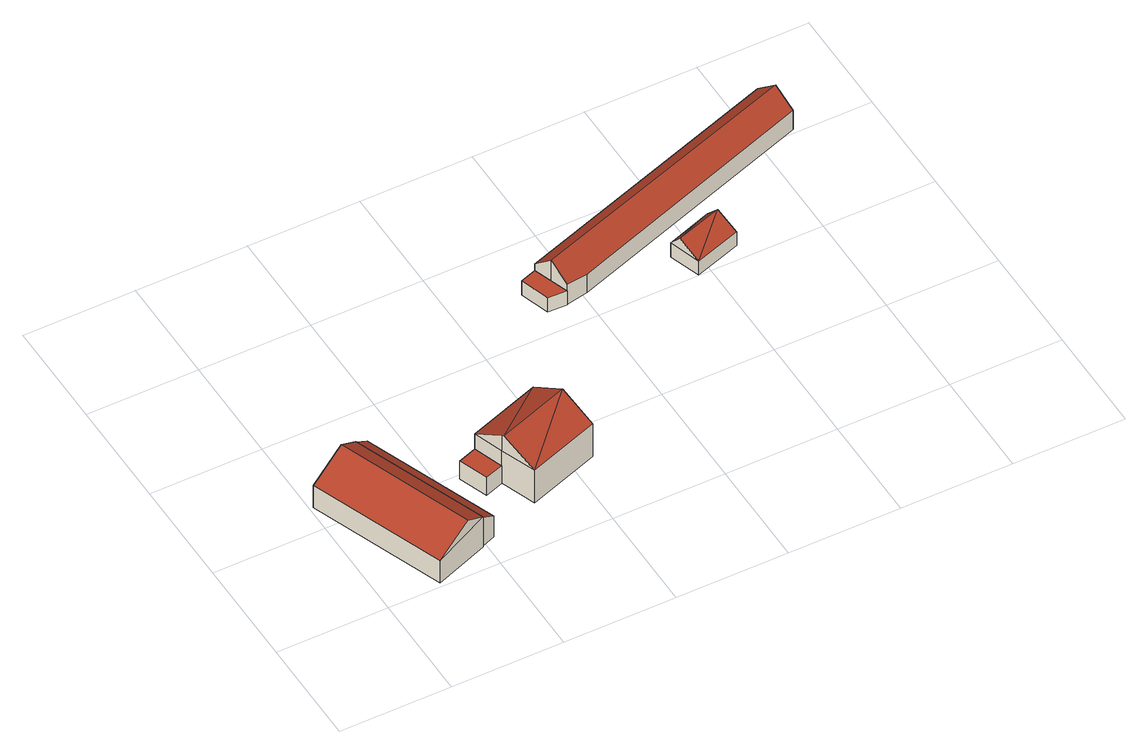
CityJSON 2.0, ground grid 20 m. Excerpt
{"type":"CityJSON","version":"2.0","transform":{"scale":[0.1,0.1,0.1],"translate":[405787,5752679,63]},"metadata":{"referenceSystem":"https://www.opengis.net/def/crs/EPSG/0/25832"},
"CityObjects":{
"building1":{"type":"Building","attributes":{"Gemeindeschluessel":"05515000","Geometrietyp2DReferenz":"3000","function":"31001_2700","roofType":"3100","measuredHeight":8.55},"geometry":[{"type":"Solid","lod":"2","boundaries":[[[[0,1,2,3]],[[4,5,1,0]],[[6,7,5,4]],[[3,2,7,6]],[[0,8,4]],[[6,9,3]],[[3,9,8,0]],[[4,8,9,6]],[[1,5,7,2]]]],"semantics":{"surfaces":[{"type":"WallSurface"},{"type":"RoofSurface"},{"type":"GroundSurface"}],"values":[[0,0,0,0,0,0,1,1,2]]}}]},
"building2":{"type":"Building","attributes":{"Gemeindeschluessel":"05515000","Geometrietyp2DReferenz":"3000","function":"51009_1610","roofType":"2100","measuredHeight":6.27},"geometry":[{"type":"Solid","lod":"2","boundaries":[[[[10,11,12,13]],[[14,15,11,10]],[[16,17,15,14]],[[13,12,17,16]],[[14,10,13,16]],[[11,15,17,12]]]],"semantics":{"surfaces":[{"type":"WallSurface"},{"type":"RoofSurface"},{"type":"GroundSurface"}],"values":[[0,0,0,0,1,2]]}}]},
"building3":{"type":"Building","attributes":{"Gemeindeschluessel":"05515000","Geometrietyp2DReferenz":"3000","function":"31001_1100","roofType":"1000","measuredHeight":3.86},"geometry":[{"type":"Solid","lod":"2","boundaries":[[[[18,19,20,21]],[[22,23,19,18]],[[24,25,23,22]],[[21,20,25,24]],[[22,18,21,24]],[[19,23,25,20]]]],"semantics":{"surfaces":[{"type":"WallSurface"},{"type":"RoofSurface"},{"type":"GroundSurface"}],"values":[[0,0,0,0,1,2]]}}]},
"building4":{"type":"Building","attributes":{"Gemeindeschluessel":"05515000","Geometrietyp2DReferenz":"3000","function":"31001_1000","roofType":"3100","measuredHeight":10.72},"address":[{"country":"Germany","locality":"Münster","thoroughfareNumber":"85","thoroughfareName":"Bielesch"}],"geometry":[{"type":"Solid","lod":"2","boundaries":[[[[26,27,28,29]],[[30,31,27,26]],[[32,33,31,30]],[[34,35,33,32]],[[29,28,35,34]],[[36,29,37]],[[34,38,37,29]],[[30,26,36]],[[37,30,36]],[[38,34,32]],[[37,38,32,30]],[[36,26,29]],[[27,31,33,35,28]]]],"semantics":{"surfaces":[{"type":"WallSurface"},{"type":"RoofSurface"},{"type":"GroundSurface"}],"values":[[0,0,0,0,0,1,1,1,1,0,0,0,2]]}}]},
"building5":{"type":"Building","attributes":{"Gemeindeschluessel":"05515000","Geometrietyp2DReferenz":"3000","function":"51009_1610","roofType":"1000","measuredHeight":3.09},"geometry":[{"type":"Solid","lod":"2","boundaries":[[[[39,40,41,42]],[[43,44,40,39]],[[45,46,44,43]],[[42,41,46,45]],[[43,39,42,45]],[[40,44,46,41]]]],"semantics":{"surfaces":[{"type":"WallSurface"},{"type":"RoofSurface"},{"type":"GroundSurface"}],"values":[[0,0,0,0,1,2]]}}]},
"building6":{"type":"Building","attributes":{"Gemeindeschluessel":"05515000","Geometrietyp2DReferenz":"3000","function":"31001_2000","roofType":"3100","measuredHeight":5.37},"geometry":[{"type":"Solid","lod":"2","boundaries":[[[[47,48,49,50]],[[51,52,48,47]],[[53,54,52,51]],[[50,49,54,53]],[[47,55,51]],[[53,56,50]],[[56,55,47]],[[47,50,56]],[[53,51,55]],[[55,56,53]],[[48,52,54,49]]]],"semantics":{"surfaces":[{"type":"WallSurface"},{"type":"RoofSurface"},{"type":"GroundSurface"}],"values":[[0,0,0,0,0,0,1,1,1,1,2]]}}]},
"building7":{"type":"Building","attributes":{"Gemeindeschluessel":"05515000","Geometrietyp2DReferenz":"3000","function":"31001_2000","roofType":"3100","measuredHeight":7.39},"address":[{"country":"Germany","locality":"Münster","thoroughfareNumber":"18","thoroughfareName":"Westfalenstraße"}],"geometry":[{"type":"Solid","lod":"2","boundaries":[[[[57,58,59,60]],[[61,62,58,57]],[[63,64,62,61]],[[65,66,64,63]],[[67,68,66,65]],[[69,70,68,67]],[[60,59,70,69]],[[63,61,57,65]],[[60,69,67,65,57]],[[58,62,64,66,68,70,59]]]],"semantics":{"surfaces":[{"type":"WallSurface"},{"type":"RoofSurface"},{"type":"GroundSurface"}],"values":[[0,0,0,0,0,0,0,1,1,2]]}}]}
},
"vertices":[
[7,249,56],[7,249,8],[97,8,8],[97,8,56],[103,285,74],[103,285,8],[194,44,74],[194,44,8],[70,273,94],[160,31,94],
[128,294,56],[128,294,10],[103,285,10],[103,285,73],[218,53,56],[218,53,10],[194,44,73],[194,44,10],
[285,147,52],[285,147,13],[267,200,13],[267,200,52],[252,136,52],[252,136,13],[233,188,52],[233,188,13],
[437,129,85],[437,129,14],[396,245,14],[396,245,85],[308,84,85],[308,84,14],[285,147,85],[285,147,14],[267,200,85],[267,200,14],[416,187,121],[287,142,121],[285,147,118],
[541,497,51],[541,497,20],[512,487,20],[512,487,51],[563,433,51],[563,433,20],[529,434,51],[529,434,20],
[835,471,54],[835,471,24],[753,443,24],[753,443,54],[854,414,54],[854,414,24],[771,387,54],[771,387,24],[841,451,78],[759,424,78],
[552,465,95],[552,465,21],[563,433,21],[563,433,65],[541,497,65],[541,497,21],[1033,665,63],[1033,665,21],[1045,630,95],[1045,630,21],[1057,596,63],[1057,596,21],[603,441,60],[603,441,21]
]}
